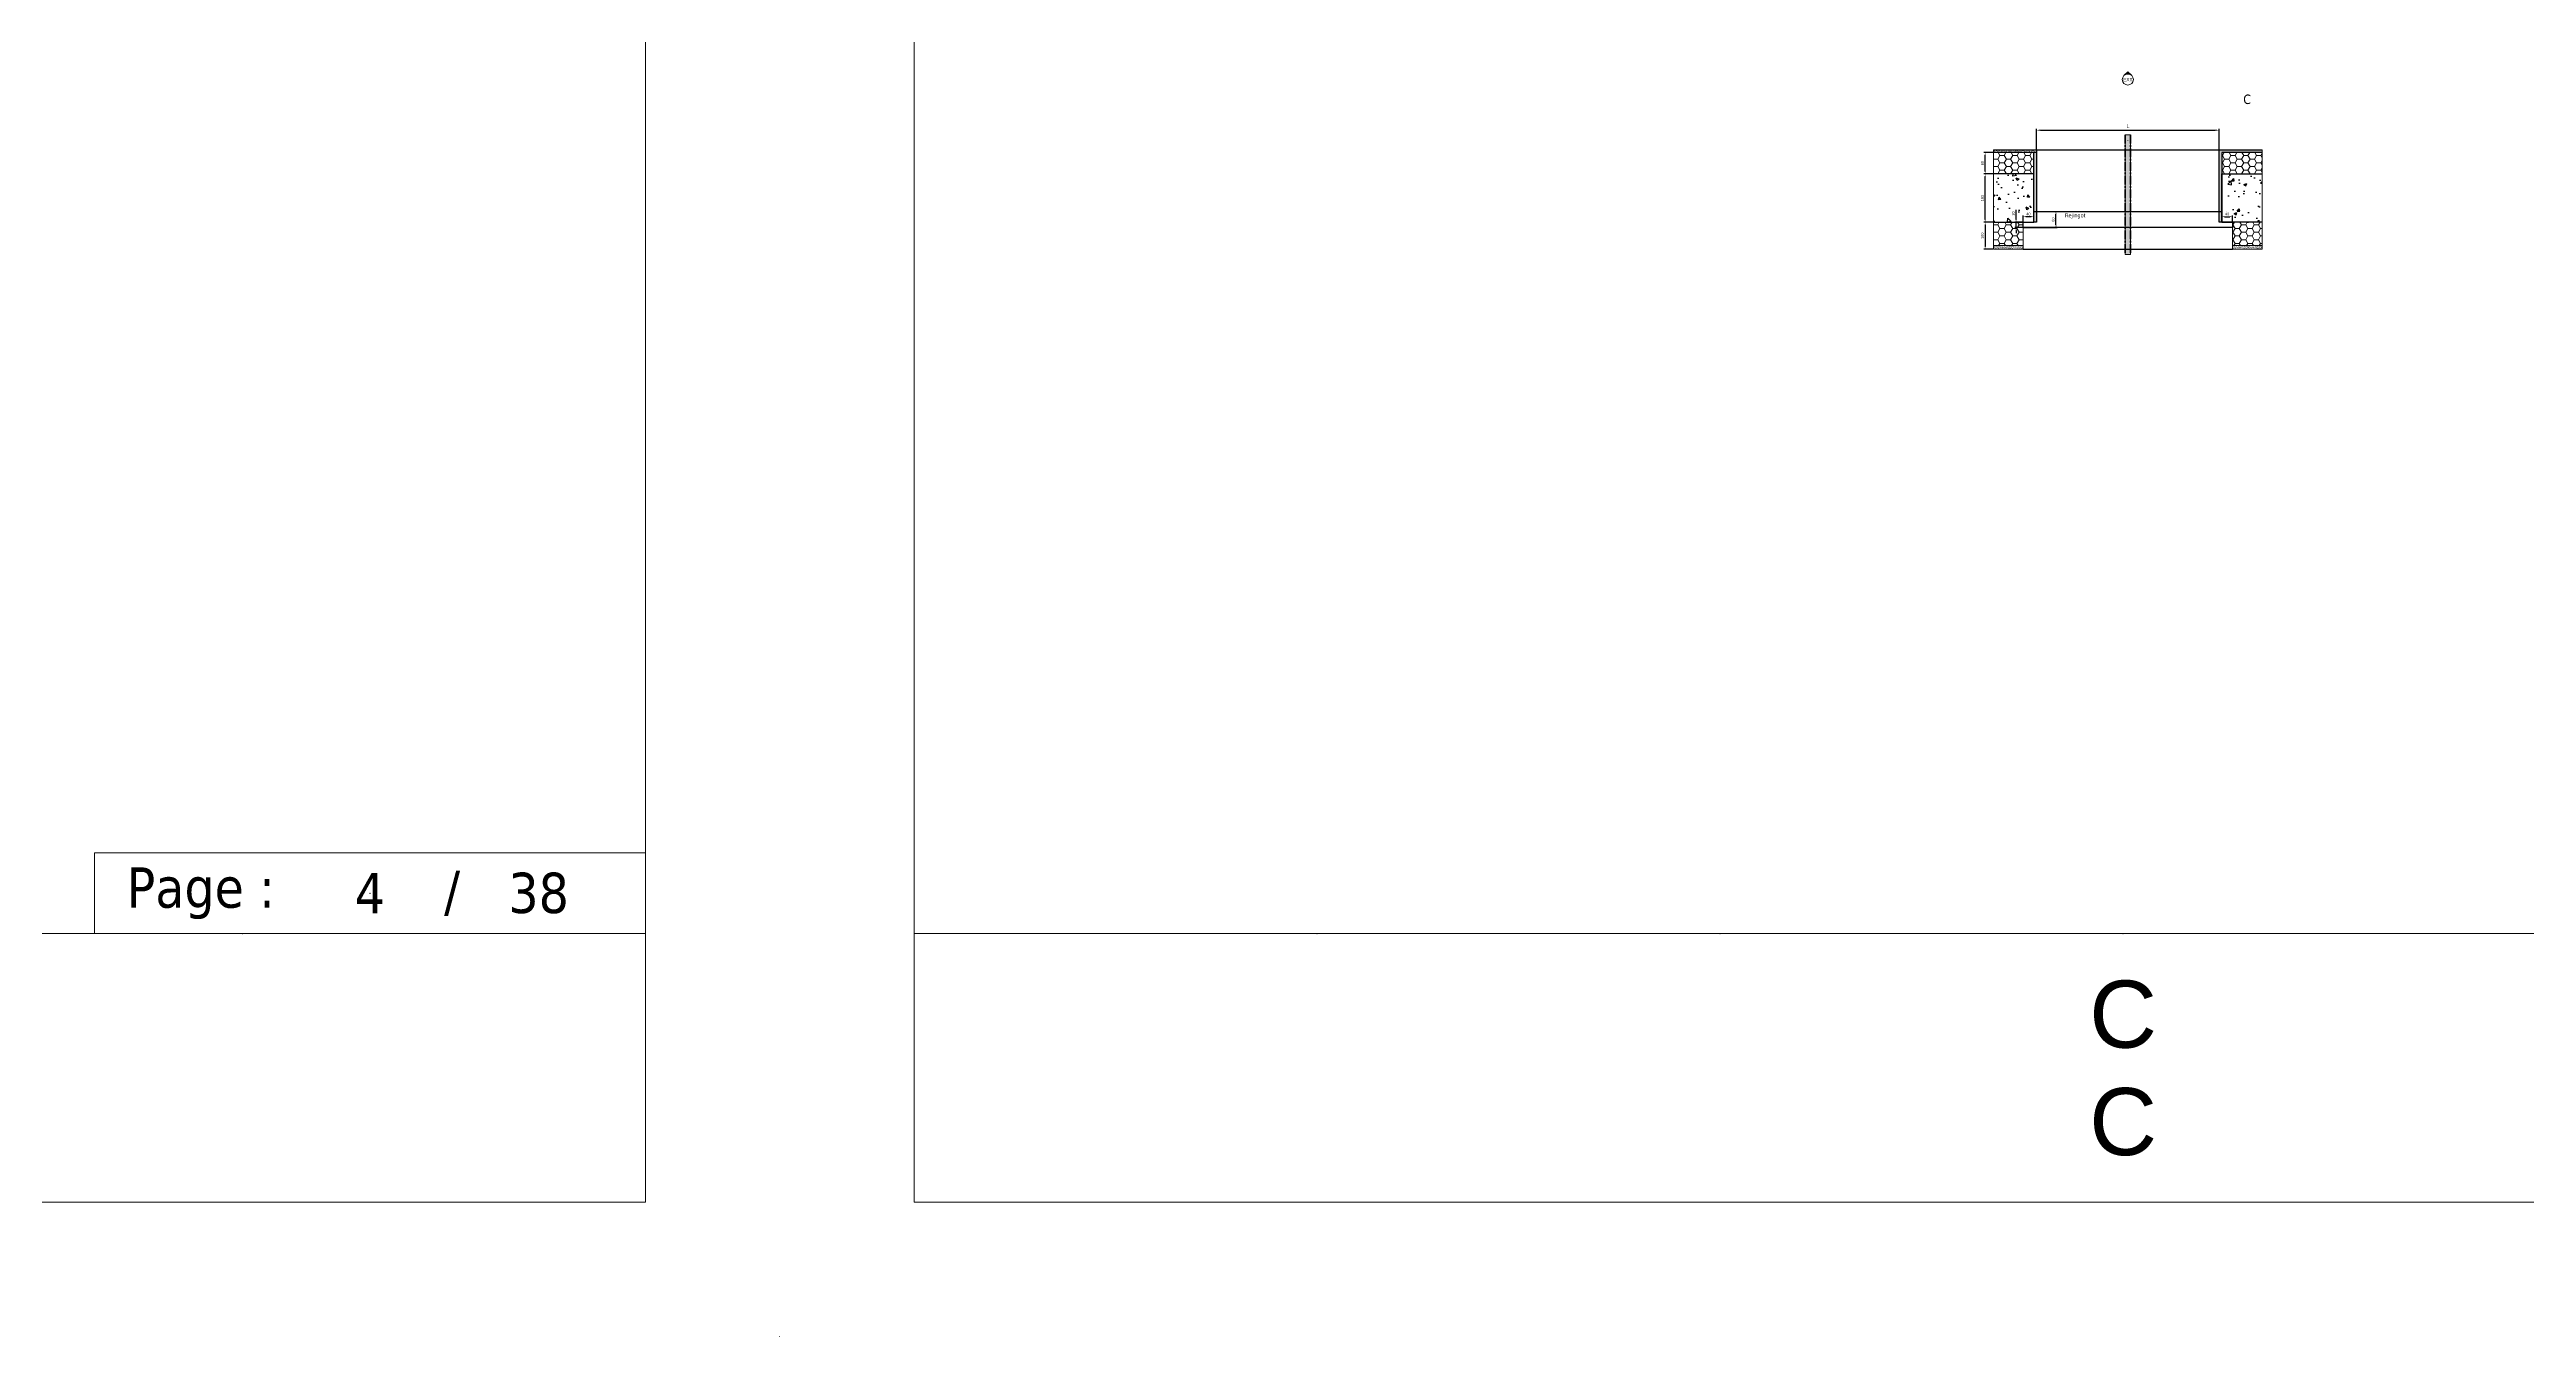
# Model space of a CAD drawing. Header units: millimetres. Extents: x -20000 to 230000, y -17405 to 25402.
# Drawn here: x 17282 to 26501, y 0 to 4791 of the extents above; entities that cross this region are included whole.
import ezdxf
from ezdxf.enums import TextEntityAlignment as Align

# ---------------------------------------------------------------- set-up
doc = ezdxf.new("R2010")
doc.units = ezdxf.units.MM
doc.header["$PDMODE"] = 35
doc.header["$PDSIZE"] = 0.5
doc.linetypes.add('AXES', pattern=[50.800000000000004, 31.75, -6.35, 6.35, -6.35])
doc.layers.get('0').update_dxf_attribs({"lineweight": 13})
doc.layers.get('Defpoints').update_dxf_attribs({"true_color": 0xc2a584})
for name, color, linetype, lineweight in [('0 - 1 (validé)', 3, 'Continuous', 13), ('1 - Axe', 1, 'AXES', 0), ('1 - BETON', 251, 'Continuous', 25), ('1 - Cartouche', 7, 'Continuous', 13), ('1 - Cotation', 32, 'Continuous', 13), ('1 - Isolant', 132, 'Continuous', 13), ('1 - Platre', 252, 'Continuous', 13), ('1 - Texte', 7, 'Continuous', 13)]:
    doc.layers.add(name, color=color, linetype=linetype, lineweight=lineweight)
for name, color, linetype, lineweight, plot in [('0 - Invisible', 43, 'Continuous', 0, False), ('0 - Trame', 1, 'Continuous', 0, False), ('Intouchable', 252, 'Continuous', 13, False), ('Non visible', 163, 'Continuous', 25, False)]:
    doc.layers.add(name, color=color, linetype=linetype, lineweight=lineweight, plot=plot)
doc.layers.add('1 - Cache', color=7, linetype='Continuous', lineweight=0, true_color=0xffffff)
doc.styles.get("Standard").update_dxf_attribs({"font": 'ARIALUNI.TTF'})
doc.styles.add('Texte Poralu', font='tahomabd.ttf')
doc.dimstyles.new('100 - 1000', dxfattribs={"dimtxt": 15, "dimasz": 15, "dimexe": 5, "dimexo": 2.5, "dimgap": 8, "dimtad": 1, "dimdec": 1, "dimtxsty": 'Texte Poralu', "dimcen": 10, "dimazin": 0, "dimtfac": 1, "dimtdec": 1, "dimtmove": 0, "dimatfit": 3, "dimfxl": 1, "dimarcsym": 0})
doc.dimstyles.new('30 - 1000', dxfattribs={"dimtxt": 10, "dimasz": 10, "dimexe": 5, "dimexo": 2.5, "dimgap": 5, "dimtad": 1, "dimdec": 1, "dimtxsty": 'Texte Poralu', "dimcen": 5, "dimazin": 0, "dimtfac": 1, "dimtdec": 1, "dimtmove": 0, "dimatfit": 3, "dimfxl": 1, "dimarcsym": 0})

# ---------------------------------------------------------------- blocks, each defined once
blk = doc.blocks.new('Cadre Coupe_Elev')
for p in [(2000, 1500), (3500, 1500), (5000, 1500), (6500, 1500), (8000, 1500), (2000, 500), (3500, 500), (5000, 500), (6500, 500), (8000, 500)]:
    blk.add_point(p)
at = {"layer": '0 - Trame'}
for points in [[(500, 500), (9500, 500), (9500, 9500), (500, 9500)], [(500, 1500), (9500, 1500), (9500, 500), (500, 500)]]:
    blk.add_lwpolyline(points, close=True, dxfattribs=at)
for p in [(0, 10000), (10000, 10000), (0, 0), (10000, 0)]:
    blk.add_point(p, dxfattribs=at)
at = {"layer": 'Defpoints'}
for p in [(4999.999999999971, 3733.496620553549), (5000, 1200), (5000, 1000), (5000, 800)]:
    blk.add_point(p, dxfattribs=at)
at = {"color": 7}
blk.add_attdef('REPERE_1', text='', height=300, dxfattribs=at).set_placement((1000, 9000), align=Align.MIDDLE_CENTER)
at = {"layer": '1 - Texte', "color": 7}
for tag, p in [('DEFINITION1', (5000, 1200)), ('DEFINITION2', (5000, 800))]:
    blk.add_attdef(tag, text='', height=250, dxfattribs=at).set_placement(p, align=Align.MIDDLE_CENTER)
at = {"layer": 'Non visible', "style": 'Texte Poralu'}
for p in [(5447.11721373623, 4905.799125232807), (5447.11721373623, 4605.799125232807)]:
    blk.add_attdef('REPERE_2', text='', height=35, dxfattribs=at).set_placement(p, align=Align.MIDDLE_LEFT)
blk = doc.blocks.new('Cartouche - Total de page')
at = {"layer": '1 - Cartouche', "color": 0, "insert": (0, 0), "char_height": 5, "attachment_point": 5, "style": 'Texte Poralu'}
blk.add_mtext('38', dxfattribs=at)
blk = doc.blocks.new('*U441')
at = {"layer": '1 - Isolant'}
h = blk.add_hatch(dxfattribs=at)
h.set_pattern_fill('HONEY', color=256, scale=5, style=0)
h.set_pattern_definition([(0, (110.0000906813123, 79.99999999999812), (23.8125, 13.748153225), [15.875, -31.75]), (120, (110.0000906813123, 79.99999999999812), (-23.81249994797095, 13.74815331511695), [15.87499999999995, -31.7499999999999]), (59.99999999999999, (110.0000906813123, 79.99999999999812), (5.202904551637744e-08, 27.49630654011694), [-31.75, 15.875])])
h.paths.add_polyline_path([(-149.9999933903616, 0), (0, -9.094947017729282e-13), (-8.952838470577262e-13, 79.99999999999818), (-149.9999933903625, 79.99999999999906)])
at = {"layer": '0 - Invisible'}
blk.add_lwpolyline([(-149.9999933903625, 79.99999999999906), (-149.9999933903616, 0)], dxfattribs=at)
at = {"layer": '1 - Isolant'}
blk.add_lwpolyline([(-149.9999933903616, 0), (0, 0), (0, 0), (0, -9.094947017729282e-13), (-8.952838470577262e-13, 79.99999999999818), (-149.9999933903625, 79.99999999999906)], dxfattribs=at)
blk = doc.blocks.new('*U1389')
at = {"layer": '1 - Isolant'}
h = blk.add_hatch(dxfattribs=at)
h.set_pattern_fill('HONEY', color=256, scale=5)
h.set_pattern_definition([(0, (204.9998914205589, -1.4210854715202e-14), (23.8125, 13.748153225), [15.875, -31.75]), (120, (204.9998914205589, -1.4210854715202e-14), (-23.81249994797095, 13.74815331511695), [15.87499999999996, -31.74999999999991]), (59.99999999999999, (204.9998914205589, -1.4210854715202e-14), (5.202904551637744e-08, 27.49630654011694), [-31.75, 15.875])])
h.paths.add_polyline_path([(-149.9999999999709, -87.00000000000001), (-149.9999999999709, 0), (-40.00007220401312, 0), (-40.00007220401312, -87.00000000000001)])
at = {"layer": '1 - Platre'}
h = blk.add_hatch(dxfattribs=at)
h.set_pattern_fill('AR-SAND', color=256, scale=0.1)
h.set_pattern_definition([(37.50000000000001, (204.9998914205589, -1.4210854715202e-14), (-0.1600031295984046, 4.894132373293424), [0, -3.860800000000001, 0, -4.318000000000001, 0, -4.1275]), (7.499999999999999, (204.9998914205589, -1.4210854715202e-14), (4.495232831380027, 7.168251005683543), [0, -2.0828, 0, -3.4798, 0, -1.3335]), (327.5, (201.8756914205589, -1.4210854715202e-14), (7.90992370241458, 0.01437184678545691), [0, -1.27, 0, -4.572, 0, -5.969]), (317.5, (201.8756914205589, -1.4210854715202e-14), (7.635564524722972, 2.229293232572162), [0, -0.635, 0, -2.9972, 0, -3.429])])
h.paths.add_polyline_path([(-149.9999999999709, -100), (-149.9999999999709, -87.00000000000001), (-40.00007220401312, -87.00000000000001), (-40.00007220401312, -100)])
at = {"layer": '0 - Invisible'}
for points in [[(-149.9999999999709, -87.00000000000001), (-149.9999999999709, 0)], [(-149.9999999999709, -100), (-149.9999999999709, -87.00000000000001)]]:
    blk.add_lwpolyline(points, dxfattribs=at)
at = {"layer": '1 - Isolant'}
blk.add_lwpolyline([(-149.9999999999709, 0), (-40.00007220401312, 0), (-40.00007220401312, -87.00000000000001), (-149.9999999999709, -87.00000000000001)], dxfattribs=at)
at = {"layer": '1 - Platre'}
blk.add_lwpolyline([(-149.9999999999709, -87.00000000000001), (-40.00007220401312, -87.00000000000001), (-40.00007220401312, -100), (-149.9999999999709, -100)], dxfattribs=at)
blk = doc.blocks.new('*U1390')
at = {"layer": '1 - Isolant'}
h = blk.add_hatch(dxfattribs=at)
h.set_pattern_fill('HONEY', color=256, scale=5)
h.set_pattern_definition([(0, (79.99994836091537, -1.4210854715202e-14), (23.8125, 13.748153225), [15.875, -31.75]), (120, (79.99994836091537, -1.4210854715202e-14), (-23.81249994797095, 13.74815331511695), [15.87499999999996, -31.74999999999991]), (59.99999999999999, (79.99994836091537, -1.4210854715202e-14), (5.202904551637744e-08, 27.49630654011694), [-31.75, 15.875])])
h.paths.add_polyline_path([(150.0000385328185, -87.00000000000001), (150.0000385328185, 0), (39.99990982809688, 0), (39.99990982809688, -87.00000000000001)])
at = {"layer": '1 - Platre'}
h = blk.add_hatch(dxfattribs=at)
h.set_pattern_fill('AR-SAND', color=256, scale=0.1)
h.set_pattern_definition([(37.50000000000001, (79.99994836091537, -1.4210854715202e-14), (-0.1600031295984046, 4.894132373293424), [0, -3.860800000000001, 0, -4.318000000000001, 0, -4.1275]), (7.499999999999999, (79.99994836091537, -1.4210854715202e-14), (4.495232831380027, 7.168251005683543), [0, -2.0828, 0, -3.4798, 0, -1.3335]), (327.5, (76.87574836091537, -1.4210854715202e-14), (7.90992370241458, 0.01437184678545691), [0, -1.27, 0, -4.572, 0, -5.969]), (317.5, (76.87574836091537, -1.4210854715202e-14), (7.635564524722972, 2.229293232572162), [0, -0.635, 0, -2.9972, 0, -3.429])])
h.paths.add_polyline_path([(150.0000385328185, -100), (150.0000385328185, -87.00000000000001), (39.99990982809688, -87.00000000000001), (39.99990982809688, -100)])
at = {"layer": '0 - Invisible'}
for points in [[(150.0000385328185, -87.00000000000001), (150.0000385328185, 0)], [(150.0000385328185, -100), (150.0000385328185, -87.00000000000001)]]:
    blk.add_lwpolyline(points, dxfattribs=at)
at = {"layer": '1 - Isolant'}
blk.add_lwpolyline([(150.0000385328185, 0), (39.99990982809688, 0), (39.99990982809688, -87.00000000000001), (150.0000385328185, -87.00000000000001)], dxfattribs=at)
at = {"layer": '1 - Platre'}
blk.add_lwpolyline([(150.0000385328185, -87.00000000000001), (39.99990982809688, -87.00000000000001), (39.99990982809688, -100), (150.0000385328185, -100)], dxfattribs=at)
blk = doc.blocks.new('*U442')
at = {"layer": '1 - Isolant'}
h = blk.add_hatch(dxfattribs=at)
h.set_pattern_fill('HONEY', color=256, scale=5, style=0)
h.set_pattern_definition([(0, (110.0000906813141, 79.99999999999812), (23.8125, 13.748153225), [15.875, -31.75]), (120, (110.0000906813141, 79.99999999999812), (-23.81249994797095, 13.74815331511695), [15.87499999999995, -31.7499999999999]), (59.99999999999999, (110.0000906813141, 79.99999999999812), (5.202904551637744e-08, 27.49630654011694), [-31.75, 15.875])])
h.paths.add_polyline_path([(-149.9999933903616, 0), (1.818989403545856e-12, -9.094947017729282e-13), (9.237055564881302e-13, 79.99999999999818), (-149.9999933903625, 79.99999999999906)])
at = {"layer": '0 - Invisible'}
blk.add_lwpolyline([(-149.9999933903625, 79.99999999999906), (-149.9999933903616, 0)], dxfattribs=at)
at = {"layer": '1 - Isolant'}
blk.add_lwpolyline([(-149.9999933903616, 0), (0, 0), (0, 0), (1.818989403545856e-12, -9.094947017729282e-13), (9.237055564881302e-13, 79.99999999999818), (-149.9999933903625, 79.99999999999906)], dxfattribs=at)
blk = doc.blocks.new('*U189')
h = blk.add_hatch(color=256)
edge = h.paths.add_edge_path()
edge.add_line((-2.072522045462071e-13, 29.16815472393788), (-14.58407736196905, 14.58407736197051))
edge.add_arc((1.103117597267565e-11, -1.326938559031979e-11), 20.62500000001327, 90.00000000003098, 134.9999999999927, ccw=False)
edge.add_arc((-8.900435943814897e-12, -8.125056183416809e-12), 20.62500000000813, 45.00000000000222, 89.99999999997573, ccw=False)
edge.add_line((14.58407736196884, 14.58407736197071), (-2.060573933704291e-13, 29.16815472393788))
for p, q in [((0.00170546913411465, 29.16815472393787), (-14.58407736197124, 14.58407736196831)), ((14.58407736196884, 14.58407736197071), (0.00170546913411465, 29.16815472393787))]:
    blk.add_line(p, q)
blk.add_circle((0, 0), 20.625)
at = {"insert": (0, 0), "char_height": 12.5, "attachment_point": 5}
blk.add_mtext('EXT', dxfattribs=at)
blk = doc.blocks.new('*D1366')
at = {"layer": '1 - Cotation', "color": 0, "lineweight": -2, "transparency": 16777216}
for p, q in [((24677.49986391538, 4420.428416253084), (24677.49986391538, 4495.743389969402)), ((24692.49986391538, 4490.743389969402), (25342.49999169959, 4490.743389969402)), ((25357.49999169959, 4420.428078769466), (25357.49999169959, 4495.743389969402))]:
    blk.add_line(p, q, dxfattribs=at)
at = {"layer": '1 - Cotation', "color": 0, "transparency": 16777216}
for points in [[(24692.49986391538, 4493.243389969402), (24692.49986391538, 4488.243389969402), (24677.49986391538, 4490.743389969402)], [(25342.49999169959, 4493.243389969402), (25342.49999169959, 4488.243389969402), (25357.49999169959, 4490.743389969402)]]:
    blk.add_solid(points, dxfattribs=at)
at = {"layer": 'Defpoints', "color": 0, "transparency": 16777216}
for p in [(25357.49999169959, 4490.743389969402), (24677.49986391538, 4417.928416253084), (25357.49999169959, 4417.928078769466)]:
    blk.add_point(p, dxfattribs=at)
at = {"layer": '1 - Cotation', "color": 0, "transparency": 16777216, "insert": (25017.49992780748, 4506.243389969402), "char_height": 15, "attachment_point": 5, "style": 'Texte Poralu'}
blk.add_mtext('L', dxfattribs=at)
blk = doc.blocks.new('*U435')
at = {"layer": '1 - BETON'}
h = blk.add_hatch(dxfattribs=at)
h.set_pattern_fill('CONCRETE', color=256, scale=15, style=0, pattern_type=2)
h.set_pattern_definition([(49.99999999999999, (-49.99996146718152, -20.00000000000003), (107.589027390113, -9.412820247389266), [11.25, -123.75]), (355, (-49.99996146718152, -20.00000000000003), (-20.81270004195, 112.8288200550018), [9, -99]), (100.4514, (-41.03420946718152, -20.78440100000003), (86.77640725710323, 103.415931309143), [9.5610285, -105.1713168]), (46.18420000000002, (-49.99996146718152, 9.999999999999977), (160.0861572938467, -24.82785214935271), [16.87499999999996, -185.6249999999997]), (96.6356, (-36.65944971718152, 7.931003949999974), (140.1994058323055, 146.1176806350663), [14.3415432, -157.75695]), (351.1842, (-49.99996146718152, 9.999999999999977), (140.1992917700441, 146.1177901387987), [13.5, -148.5]), (21, (-34.99996146718152, 2.499999999999975), (89.53605781776925, -60.39283359980082), [11.25, -123.75]), (326.0000000000001, (-34.99996146718152, 2.499999999999975), (36.49729978823726, 108.772506757028), [9, -99]), (71.4514, (-27.53862651718151, -2.532740900000025), (126.0333942872235, 48.37957450649286), [9.5610285, -105.1713168]), (37.50000000000001, (-49.99996146718152, -20.00000000000003), (1.8239782975936, 49.93407807469672), [0, -97.8, 0, -100.5, 0, -99.375]), (7.499999999999999, (-49.99996146718152, -20.00000000000003), (39.46043061632229, 59.16175678235403), [0, -57.3, 0, -95.55, 0, -37.875]), (327.5, (-83.44996146718152, -20.00000000000003), (80.07336542586135, -3.383230760156963), [0, -37.5, 0, -117, 0, -155.25]), (317.5, (-98.44996146718152, -20.00000000000003), (87.47792540135794, 15.01574734984766), [0, -48.75, 0, -77.69999999999999, 0, -110.25])])
h.paths.add_polyline_path([(150.0000385328185, 179.9999999999999), (150.0000385328185, 0), (0, 0), (0, 180)])
at = {"layer": '0 - Invisible'}
blk.add_lwpolyline([(150.0000385328185, 179.9999999999999), (150.0000385328185, 0)], dxfattribs=at)
at = {"layer": '1 - BETON'}
blk.add_lwpolyline([(150.0000385328185, 0), (0, 0), (0, 180), (150.0000385328185, 179.9999999999999)], dxfattribs=at)
blk = doc.blocks.new('*U434')
at = {"layer": '1 - BETON'}
h = blk.add_hatch(dxfattribs=at)
h.set_pattern_fill('CONCRETE', color=256, scale=15, style=0, pattern_type=2)
h.set_pattern_definition([(49.99999999999999, (-50.00000000000003, -20.00000000000003), (107.589027390113, -9.412820247389266), [11.25, -123.75]), (355, (-50.00000000000003, -20.00000000000003), (-20.81270004195, 112.8288200550018), [9, -99]), (100.4514, (-41.03424800000003, -20.78440100000002), (86.77640725710323, 103.415931309143), [9.5610285, -105.1713168]), (46.18420000000002, (-50.00000000000003, 9.999999999999977), (160.0861572938467, -24.82785214935271), [16.87499999999996, -185.6249999999997]), (96.6356, (-36.65948825000003, 7.931003949999974), (140.1994058323055, 146.1176806350663), [14.3415432, -157.75695]), (351.1842, (-50.00000000000003, 9.999999999999977), (140.1992917700441, 146.1177901387987), [13.5, -148.5]), (21, (-35.00000000000003, 2.499999999999975), (89.53605781776925, -60.39283359980082), [11.25, -123.75]), (326.0000000000001, (-35.00000000000003, 2.499999999999975), (36.49729978823726, 108.772506757028), [9, -99]), (71.4514, (-27.53866505000002, -2.532740900000025), (126.0333942872235, 48.37957450649286), [9.5610285, -105.1713168]), (37.50000000000001, (-50.00000000000003, -20.00000000000003), (1.8239782975936, 49.93407807469672), [0, -97.8, 0, -100.5, 0, -99.375]), (7.499999999999999, (-50.00000000000003, -20.00000000000003), (39.46043061632229, 59.16175678235403), [0, -57.3, 0, -95.55, 0, -37.875]), (327.5, (-83.45000000000003, -20.00000000000003), (80.07336542586135, -3.383230760156963), [0, -37.5, 0, -117, 0, -155.25]), (317.5, (-98.45000000000003, -20.00000000000003), (87.47792540135794, 15.01574734984766), [0, -48.75, 0, -77.69999999999999, 0, -110.25])])
h.paths.add_polyline_path([(150, 179.9999999999999), (150, 0), (0, 0), (0, 180)])
at = {"layer": '0 - Invisible'}
blk.add_lwpolyline([(150, 179.9999999999999), (150, 0)], dxfattribs=at)
at = {"layer": '1 - BETON'}
blk.add_lwpolyline([(150, 0), (0, 0), (0, 180), (150, 179.9999999999999)], dxfattribs=at)
blk = doc.blocks.new('*D1367')
at = {"layer": 'Defpoints', "color": 0, "lineweight": -2, "transparency": 16777216}
for p, q in [((24514.99997544319, 4327.928406744617), (24481.47944439466, 4327.928406744617)), ((24486.47944439466, 4157.928406744617), (24486.47944439466, 4317.928406744617)), ((24514.99997544319, 4147.928406744617), (24481.47944439466, 4147.928406744617))]:
    blk.add_line(p, q, dxfattribs=at)
at = {"layer": 'Defpoints', "color": 0, "transparency": 16777216}
for p in [(24486.47944439466, 4327.928406744617), (24517.49997544319, 4327.928406744617), (24517.49997544319, 4147.928406744617)]:
    blk.add_point(p, dxfattribs=at)
for points in [[(24484.81277772799, 4317.928406744617), (24488.14611106133, 4317.928406744617), (24486.47944439466, 4327.928406744617)], [(24484.81277772799, 4157.928406744617), (24488.14611106133, 4157.928406744617), (24486.47944439466, 4147.928406744617)]]:
    blk.add_solid(points, dxfattribs=at)
at = {"layer": 'Defpoints', "color": 0, "transparency": 16777216, "insert": (24476.25110322609, 4237.928406744621), "char_height": 10, "attachment_point": 5, "rotation": 90, "style": 'Texte Poralu'}
blk.add_mtext('180', dxfattribs=at)
blk = doc.blocks.new('*D1368')
at = {"layer": '1 - Cotation', "color": 0, "lineweight": -2, "transparency": 16777216}
for p, q in [((24514.99997544322, 4147.928406744617), (24481.47944439466, 4147.928406744617)), ((24486.47944439466, 4137.928406744617), (24486.47944439466, 4057.928406744617)), ((24514.99997544322, 4047.928406744617), (24481.47944439466, 4047.928406744617))]:
    blk.add_line(p, q, dxfattribs=at)
at = {"layer": '1 - Cotation', "color": 0, "transparency": 16777216}
for points in [[(24484.81277772799, 4137.928406744617), (24488.14611106133, 4137.928406744617), (24486.47944439466, 4147.928406744617)], [(24484.81277772799, 4057.928406744617), (24488.14611106133, 4057.928406744617), (24486.47944439466, 4047.928406744617)]]:
    blk.add_solid(points, dxfattribs=at)
at = {"layer": 'Defpoints', "color": 0, "transparency": 16777216}
for p in [(24517.49997544322, 4147.928406744617), (24486.47944439466, 4047.928406744617), (24517.49997544322, 4047.928406744617)]:
    blk.add_point(p, dxfattribs=at)
at = {"layer": '1 - Cotation', "color": 0, "transparency": 16777216, "insert": (24476.27460893462, 4097.928406744621), "char_height": 10, "attachment_point": 5, "rotation": 90, "style": 'Texte Poralu'}
blk.add_mtext('100', dxfattribs=at)
blk = doc.blocks.new('*D1369')
at = {"layer": '1 - Cotation', "color": 0, "lineweight": -2, "transparency": 16777216}
for p, q in [((24669.99987917117, 4187.928406744628), (24755.12176650812, 4187.928406744628)), ((24750.12176650812, 4137.928406744617), (24750.12176650812, 4177.928406744628)), ((24629.99990323918, 4127.928406744617), (24755.12176650812, 4127.928406744617))]:
    blk.add_line(p, q, dxfattribs=at)
at = {"layer": '1 - Cotation', "color": 0, "transparency": 16777216}
for points in [[(24748.45509984145, 4177.928406744628), (24751.78843317479, 4177.928406744628), (24750.12176650812, 4187.928406744628)], [(24748.45509984145, 4137.928406744617), (24751.78843317479, 4137.928406744617), (24750.12176650812, 4127.928406744617)]]:
    blk.add_solid(points, dxfattribs=at)
at = {"layer": 'Defpoints', "color": 0, "transparency": 16777216}
for p in [(24667.49987917117, 4187.928406744628), (24750.12176650812, 4187.928406744628), (24627.49990323918, 4127.928406744617)]:
    blk.add_point(p, dxfattribs=at)
at = {"layer": '1 - Cotation', "color": 0, "transparency": 16777216, "insert": (24739.91693104808, 4157.928406744626), "char_height": 10, "attachment_point": 5, "rotation": 90, "style": 'Texte Poralu'}
blk.add_mtext('60', dxfattribs=at)
blk = doc.blocks.new('*D1370')
at = {"layer": 'Defpoints', "color": 0, "lineweight": -2, "transparency": 16777216}
for p, q in [((24514.99995024651, 4407.928301654999), (24481.47944439466, 4407.928301654999)), ((24486.47944439466, 4337.928301655019), (24486.47944439466, 4397.928301654999)), ((24515.00000629429, 4327.928301655019), (24481.47944439466, 4327.928301655019))]:
    blk.add_line(p, q, dxfattribs=at)
at = {"layer": 'Defpoints', "color": 0, "transparency": 16777216}
for p in [(24486.47944439466, 4407.928301654999), (24517.49995024651, 4407.928301654999), (24517.50000629429, 4327.928301655019)]:
    blk.add_point(p, dxfattribs=at)
for points in [[(24484.81277772799, 4397.928301654999), (24488.14611106133, 4397.928301654999), (24486.47944439466, 4407.928301654999)], [(24484.81277772799, 4337.928301655019), (24488.14611106133, 4337.928301655019), (24486.47944439466, 4327.928301655019)]]:
    blk.add_solid(points, dxfattribs=at)
at = {"layer": 'Defpoints', "color": 0, "transparency": 16777216, "insert": (24476.25110322609, 4367.928301655013), "char_height": 10, "attachment_point": 5, "rotation": 90, "style": 'Texte Poralu'}
blk.add_mtext('80', dxfattribs=at)
blk = doc.blocks.new('*D1371')
at = {"layer": '1 - Cotation', "color": 0, "lineweight": -2, "transparency": 16777216}
for p, q in [((24627.49997544319, 4150.428406744617), (24627.49997544319, 4173.551336453995)), ((24657.49997544319, 4168.551336453995), (24637.49997544319, 4168.551336453995)), ((24667.49997544319, 4150.428406744617), (24667.49997544319, 4173.551336453995))]:
    blk.add_line(p, q, dxfattribs=at)
at = {"layer": '1 - Cotation', "color": 0, "transparency": 16777216}
for points in [[(24637.49997544319, 4170.218003120662), (24637.49997544319, 4166.884669787328), (24627.49997544319, 4168.551336453995)], [(24657.49997544319, 4170.218003120662), (24657.49997544319, 4166.884669787328), (24667.49997544319, 4168.551336453995)]]:
    blk.add_solid(points, dxfattribs=at)
at = {"layer": 'Defpoints', "color": 0, "transparency": 16777216}
for p in [(24627.49997544319, 4168.551336453995), (24627.49997544319, 4147.928406744617), (24667.49997544319, 4147.928406744617)]:
    blk.add_point(p, dxfattribs=at)
at = {"layer": '1 - Cotation', "color": 0, "transparency": 16777216, "insert": (24647.49997544319, 4178.756171914035), "char_height": 10, "attachment_point": 5, "style": 'Texte Poralu'}
blk.add_mtext('40', dxfattribs=at)
blk = doc.blocks.new('*D1372')
at = {"layer": '1 - Cotation', "color": 0, "lineweight": -2, "transparency": 16777216}
for p, q in [((25367.4999754432, 4150.428406744617), (25367.4999754432, 4173.551336453995)), ((25377.4999754432, 4168.551336453995), (25397.50006561512, 4168.551336453995)), ((25407.50006561512, 4150.428406744617), (25407.50006561512, 4173.551336453995))]:
    blk.add_line(p, q, dxfattribs=at)
at = {"layer": '1 - Cotation', "color": 0, "transparency": 16777216}
for points in [[(25377.4999754432, 4170.218003120662), (25377.4999754432, 4166.884669787328), (25367.4999754432, 4168.551336453995)], [(25397.50006561512, 4170.218003120662), (25397.50006561512, 4166.884669787328), (25407.50006561512, 4168.551336453995)]]:
    blk.add_solid(points, dxfattribs=at)
at = {"layer": 'Defpoints', "color": 0, "transparency": 16777216}
for p in [(25407.50006561512, 4168.551336453995), (25367.4999754432, 4147.928406744617), (25407.50006561512, 4147.928406744617)]:
    blk.add_point(p, dxfattribs=at)
at = {"layer": '1 - Cotation', "color": 0, "transparency": 16777216, "insert": (25387.50002052916, 4178.756171914035), "char_height": 10, "attachment_point": 5, "style": 'Texte Poralu'}
blk.add_mtext('40', dxfattribs=at)
blk = doc.blocks.new('*U1391')
at = {"layer": '1 - Cache'}
blk.add_hatch(color=256, dxfattribs=at).paths.add_polyline_path([(-10.00098641521721, 19.99950676198393), (-9.97903840574168, -425.000498093618), (10.02096156993235, -424.9995116662377), (9.999013560456817, 20.00049318936413)])
at = {"layer": '0 - Invisible'}
blk.add_lwpolyline([(-10.00098641521721, 19.99950676198393), (-9.97903840574168, -425.000498093618), (10.02096156993235, -424.9995116662377), (9.999013560456817, 20.00049318936413)], close=True, dxfattribs=at)
for p in [(0, 0), (0.01997515471514385, -405.0000049042537)]:
    blk.add_point(p, dxfattribs=at)
at = {"layer": '1 - Axe', "lineweight": 50}
for p, q in [((-10.00098641521721, 19.99950676198393), (-9.97903840574168, -425.000498093618)), ((9.999013560456817, 20.00049318936413), (10.02096156993235, -424.9995116662377))]:
    blk.add_line(p, q, dxfattribs=at)
blk = doc.blocks.new('*U498')
at = {"layer": '1 - BETON'}
h = blk.add_hatch(dxfattribs=at)
h.set_pattern_fill('AR-SAND', color=256, scale=0.1)
h.set_pattern_definition([(37.50000000000001, (49.99994055178092, -59.99999524586235), (-0.1600031295984046, 4.894132373293424), [0, -3.860800000000001, 0, -4.318000000000001, 0, -4.1275]), (7.499999999999999, (49.99994055178092, -59.99999524586235), (4.495232831380027, 7.168251005683543), [0, -2.0828, 0, -3.4798, 0, -1.3335]), (327.5, (46.87574055178092, -59.99999524586235), (7.90992370241458, 0.01437184678545762), [0, -1.27, 0, -4.572, 0, -5.969]), (317.5, (46.87574055178092, -59.99999524586235), (7.635564524722972, 2.229293232572163), [0, -0.635, 0, -2.9972, 0, -3.429])])
h.paths.add_polyline_path([(-150.0000594482191, 10), (-150.0000594482191, 0), (0, 0), (0, -259.9999952458624), (10, -259.9999952458624), (10, 10)])
at = {"layer": '0 - Invisible'}
blk.add_lwpolyline([(-150.0000594482191, 10), (-150.0000594482191, 0)], dxfattribs=at)
at = {"layer": '1 - BETON'}
blk.add_lwpolyline([(-150.0000594482191, 0), (0, 0), (0, -259.9999952458624), (10, -259.9999952458624), (10, 10), (-150.0000594482191, 10)], dxfattribs=at)
blk = doc.blocks.new('*U679')
at = {"layer": '1 - BETON'}
h = blk.add_hatch(dxfattribs=at)
h.set_pattern_fill('AR-SAND', color=256, scale=0.1)
h.set_pattern_definition([(37.50000000000001, (0, -59.9999999998895), (-0.1600031295984046, 4.894132373293424), [0, -3.860800000000001, 0, -4.318000000000001, 0, -4.1275]), (7.499999999999999, (0, -59.9999999998895), (4.495232831380027, 7.168251005683543), [0, -2.0828, 0, -3.4798, 0, -1.3335]), (327.5, (-3.1242, -59.9999999998895), (7.90992370241458, 0.01437184678545762), [0, -1.27, 0, -4.572, 0, -5.969]), (317.5, (-3.1242, -59.9999999998895), (7.635564524722972, 2.229293232572163), [0, -0.635, 0, -2.9972, 0, -3.429])])
h.paths.add_polyline_path([(9.999999999999963, -259.9999999998895), (10, 0), (0, 0), (-3.673940397442059e-14, -259.9999999998895)])
at = {"layer": '0 - Invisible'}
blk.add_line((-3.673940397442059e-14, -259.9999999998895), (9.999999999999963, -259.9999999998895), dxfattribs=at)
at = {"layer": '1 - BETON'}
blk.add_lwpolyline([(9.999999999999963, -259.9999999998895), (10, 0), (0, 0), (-3.673940397442059e-14, -259.9999999998895)], dxfattribs=at)
blk = doc.blocks.new('*U680')
at = {"layer": '1 - BETON'}
h = blk.add_hatch(dxfattribs=at)
h.set_pattern_fill('AR-SAND', color=256, scale=0.1)
h.set_pattern_definition([(37.50000000000001, (0, 40.00006681227478), (-0.1600031295984046, 4.894132373293424), [0, -3.860800000000001, 0, -4.318000000000001, 0, -4.1275]), (7.499999999999999, (0, 40.00006681227478), (4.495232831380027, 7.168251005683543), [0, -2.0828, 0, -3.4798, 0, -1.3335]), (327.5, (-3.1242, 40.00006681227478), (7.90992370241458, 0.01437184678545762), [0, -1.27, 0, -4.572, 0, -5.969]), (317.5, (-3.1242, 40.00006681227478), (7.635564524722972, 2.229293232572163), [0, -0.635, 0, -2.9972, 0, -3.429])])
h.paths.add_polyline_path([(9.999999999999964, -159.9999331877252), (10, 3.979039320256561e-13), (0, 0), (-3.673940397442059e-14, -159.9999331877256)])
at = {"layer": '0 - Invisible'}
blk.add_line((-3.673940397442059e-14, -159.9999331877256), (9.999999999999964, -159.9999331877252), dxfattribs=at)
at = {"layer": '1 - BETON'}
blk.add_lwpolyline([(9.999999999999964, -159.9999331877252), (10, 3.979039320256561e-13), (0, 0), (-3.673940397442059e-14, -159.9999331877256)], dxfattribs=at)
blk = doc.blocks.new('*D1447')
at = {"layer": '1 - Cotation', "color": 0, "lineweight": -2, "transparency": 16777216}
for p, q in [((24601.68331252044, 4157.928406744617), (24601.68331252044, 4193.90557262776)), ((24624.99990323918, 4147.928406744617), (24596.68331252044, 4147.928406744617)), ((24624.99990323918, 4127.928406744617), (24596.68331252044, 4127.928406744617)), ((24601.68331252044, 4127.928406744617), (24601.68331252044, 4147.928406744617)), ((24601.68331252044, 4117.928406744617), (24601.68331252044, 4107.928406744617))]:
    blk.add_line(p, q, dxfattribs=at)
at = {"layer": '1 - Cotation', "color": 0, "transparency": 16777216}
for points in [[(24600.01664585378, 4157.928406744617), (24603.34997918711, 4157.928406744617), (24601.68331252044, 4147.928406744617)], [(24600.01664585378, 4117.928406744617), (24603.34997918711, 4117.928406744617), (24601.68331252044, 4127.928406744617)]]:
    blk.add_solid(points, dxfattribs=at)
at = {"layer": 'Defpoints', "color": 0, "transparency": 16777216}
for p in [(24601.68331252044, 4147.928406744617), (24627.49990323918, 4147.928406744617), (24627.49990323918, 4127.928406744617)]:
    blk.add_point(p, dxfattribs=at)
at = {"layer": '1 - Cotation', "color": 0, "transparency": 16777216, "insert": (24591.4784770604, 4180.916989686192), "char_height": 10, "attachment_point": 5, "rotation": 90, "style": 'Texte Poralu'}
blk.add_mtext('20', dxfattribs=at)

msp = doc.modelspace()

# ---------------------------------------------------------------- linework, layer by layer
at = {"layer": '1 - BETON'}
msp.add_line((24627.5398637746, 4047.928406744617), (25407.49989137139, 4047.928406744617), dxfattribs=at)
msp.add_lwpolyline([(24627.49997544319, 4147.928406744617), (24667.49997544319, 4147.928406744617), (24667.49987917117, 4187.928406744628), (25367.49992566538, 4187.928406744628), (25367.4999754432, 4147.928406744617), (25407.50006561512, 4147.928406744617), (25407.49988527129, 4127.928406744621), (24627.49990323918, 4127.928406744617)], close=True, dxfattribs=at)
at = {"layer": 'Defpoints', "ltscale": 2}
msp.add_line((24677.49986391538, 4417.928416253084), (25357.49999169959, 4417.928078769466), dxfattribs=at)
at = {"layer": 'Intouchable'}
msp.add_lwpolyline([(17450.00000000186, 1500), (19500, 1500), (19500, 1799.999999999302), (17450.00000000186, 1799.999999999302)], close=True, dxfattribs=at)
msp.add_point((18475.0000000007, 1649.999999999302), dxfattribs=at)

# ---------------------------------------------------------------- block references
for name, p in [('*U189', (25017.50165288843, 4679.328465829611)), ('*U1391', (25017.49990241828, 4452.928411648871)), ('*U435', (25367.49997544319, 4147.928406744617)), ('*U1389', (24667.49997544319, 4147.928406744617)), ('*U1390', (25367.49997544319, 4147.928406744617))]:
    msp.add_blockref(name, p)
at = {"xscale": -1}
for name, p, rotation in [('*U680', (24677.49987342392, 4407.928416253088), 270.0000544799311), ('*U679', (24667.49997544319, 4147.928406744619), 180.0000544799311), ('*U498', (25367.49999184146, 4407.928078911344), 8.128960704567589e-07), ('*U442', (25367.50002058561, 4327.928406744617), 359.9999598587287)]:
    msp.add_blockref(name, p, dxfattribs=dict(at, rotation=rotation))
at = {"rotation": 4.014127135292442e-05}
msp.add_blockref('*U441', (24667.49999968462, 4327.928406744617), dxfattribs=at)
at = {"xscale": -1}
msp.add_blockref('*U434', (24667.49997544319, 4147.928406744617), dxfattribs=at)
at = {"layer": '0 - 1 (validé)'}
for p in [(10000, 0), (10000, -10000), (20000, -10000)]:
    msp.add_blockref('Cadre Coupe_Elev', p, dxfattribs=at)
ref = msp.add_blockref('Cadre Coupe_Elev', (20000, 0), dxfattribs=at)
ref.add_attrib('REPERE_2', 'C', dxfattribs={"layer": 'Non visible', "height": 35, "style": 'Texte Poralu'}).set_placement((25447.11721373623, 4605.799125232807), align=Align.MIDDLE_LEFT)
ref.add_attrib('DEFINITION1', 'C', dxfattribs={"layer": '1 - Texte', "color": 7, "height": 250}).set_placement((25000, 1200), align=Align.MIDDLE_CENTER)
ref.add_attrib('DEFINITION2', 'C', dxfattribs={"layer": '1 - Texte', "color": 7, "height": 250}).set_placement((25000, 800), align=Align.MIDDLE_CENTER)
at = {"layer": 'Intouchable', "xscale": 30, "yscale": 30, "zscale": 30}
msp.add_blockref('Cartouche - Total de page', (19102.9046339835, 1649.999999999302), dxfattribs=at)

# ---------------------------------------------------------------- texts
at = {"style": 'Texte Poralu'}
msp.add_attdef('4', text='', height=150, dxfattribs=at).set_placement((18475.0000000007, 1649.999999999302), align=Align.MIDDLE_CENTER)
at = {"layer": '1 - Texte', "insert": (24783.64020490275, 4181.175707928429), "char_height": 15, "attachment_point": 1, "style": 'Texte Poralu'}
msp.add_mtext_dynamic_manual_height_columns('Rejingot', width=98.00237297415151, gutter_width=300, heights=[0], dxfattribs=at)
at = {"layer": 'Intouchable', "char_height": 150, "style": 'Texte Poralu'}
for s, insert, attachment_point in [('Page : ', (17569.35862995381, 1650), 4), ('/', (18780.84284754959, 1650), 5)]:
    msp.add_mtext(s, dxfattribs=dict(at, insert=insert, attachment_point=attachment_point))

# ---------------------------------------------------------------- dimensions: what is measured, and where the dimension line sits
at = {"layer": '1 - Cotation'}
dim = msp.add_linear_dim(base=(25357.49999169959, 4490.743389969402), p1=(24677.49986391538, 4417.928416253084), p2=(25357.49999169959, 4417.928078769466), text='L', dimstyle='100 - 1000', dxfattribs=at)
dim.commit()
dim.dimension.update_dxf_attribs({"geometry": '*D1366', "text_midpoint": (25017.49992780748, 4506.243389969402)})
for base, p1, p2, picture, middle in [((24601.68331252044, 4147.928406744617), (24627.49990323918, 4127.928406744617), (24627.49990323918, 4147.928406744617), '*D1447', (24591.4784770604, 4180.916989686192)), ((24750.12176650812, 4187.928406744628), (24627.49990323918, 4127.928406744617), (24667.49987917117, 4187.928406744628), '*D1369', (24739.91693104808, 4157.928406744626)), ((24486.47944439466, 4047.928406744617), (24517.49997544322, 4147.928406744617), (24517.49997544322, 4047.928406744617), '*D1368', (24476.27460893462, 4097.928406744621))]:
    dim = msp.add_linear_dim(base=base, p1=p1, p2=p2, angle=90, dimstyle='30 - 1000', dxfattribs=at)
    dim.commit()
    dim.dimension.update_dxf_attribs({"geometry": picture, "text_midpoint": middle})
for base, p1, p2, picture, middle in [((24627.49997544319, 4168.551336453995), (24667.49997544319, 4147.928406744617), (24627.49997544319, 4147.928406744617), '*D1371', (24647.49997544319, 4178.756171914035)), ((25407.50006561512, 4168.551336453995), (25367.4999754432, 4147.928406744617), (25407.50006561512, 4147.928406744617), '*D1372', (25387.50002052916, 4178.756171914035))]:
    dim = msp.add_linear_dim(base=base, p1=p1, p2=p2, dimstyle='30 - 1000', dxfattribs=at)
    dim.commit()
    dim.dimension.update_dxf_attribs({"geometry": picture, "text_midpoint": middle})
at = {"layer": 'Defpoints'}
for base, p1, p2, picture, middle in [((24486.47944439466, 4407.928301654999), (24517.50000629429, 4327.928301655019), (24517.49995024651, 4407.928301654999), '*D1370', (24476.25110322609, 4367.928301655013)), ((24486.47944439466, 4327.928406744617), (24517.49997544319, 4147.928406744617), (24517.49997544319, 4327.928406744617), '*D1367', (24476.25110322609, 4237.928406744621))]:
    dim = msp.add_linear_dim(base=base, p1=p1, p2=p2, angle=90, dimstyle='30 - 1000', dxfattribs=at)
    dim.commit()
    dim.dimension.update_dxf_attribs({"geometry": picture, "text_midpoint": middle})

doc.saveas('drawing.dxf')
